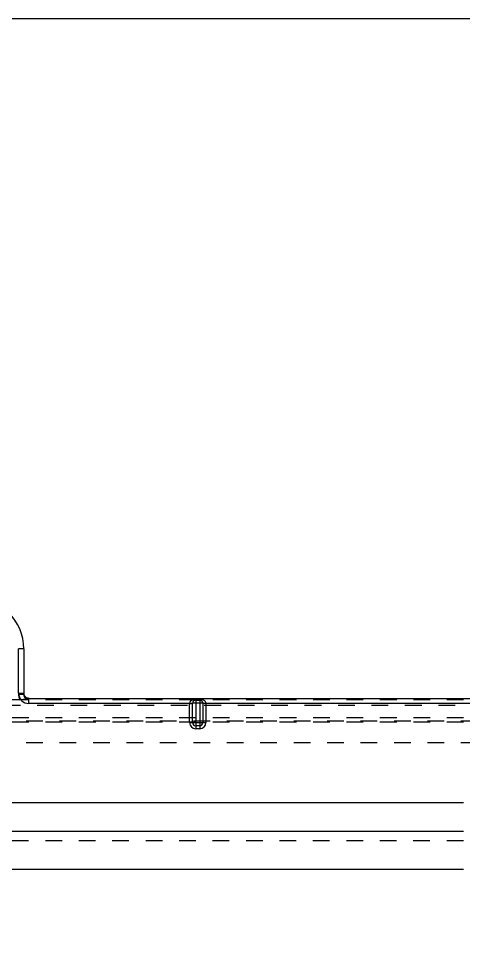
# Model space of a CAD drawing. Header units: millimetres. Extents: x 564 to 2602, y -1989 to 1042.
# Drawn here: x 1155.1 to 1198.6, y 102.4 to 193.3 of the extents above; entities that cross this region are included whole.
import ezdxf

# ---------------------------------------------------------------- set-up
doc = ezdxf.new("R2010")
doc.units = ezdxf.units.MM
doc.header["$LTSCALE"] = 16.335
doc.linetypes.add('HIDDEN', pattern=[0.2, 0.1, -0.1])
doc.layers.get('0').update_dxf_attribs({"linetype": 'CONTINUOUS'})
doc.layers.add('DEFAULT_2', color=8, linetype='HIDDEN')

msp = doc.modelspace()

# ---------------------------------------------------------------- linework, layer by layer
at = {"color": 7, "linetype": 'Continuous'}
for p, q in [((1155.114, 127.422), (1155.114, 131.748)), ((1155.614, 131.748), (1155.114, 131.748)), ((1155.614, 131.748), (1155.614, 127.422)), ((1155.114, 127.422), (1155.614, 127.422)), ((1156.114, 126.922), (1205.114, 126.922)), ((1171.814, 126.422), (1156.114, 126.422)), ((1171.814, 124.547), (1171.814, 126.422)), ((1173.114, 126.448), (1172.114, 126.448)), ((1172.114, 124.548), (1172.114, 126.448)), ((1172.814, 126.813), (1172.414, 126.813)), ((1172.414, 126.813), (1172.414, 123.948)), ((1172.414, 126.748), (1172.814, 126.748)), ((1172.814, 126.813), (1172.814, 123.948)), ((1173.114, 126.448), (1173.114, 124.548)), ((1205.114, 126.422), (1173.414, 126.422)), ((1173.414, 126.422), (1173.414, 124.547)), ((1171.814, 124.548), (1173.414, 124.548)), ((1172.814, 124.248), (1172.414, 124.248)), ((1172.814, 123.948), (1172.414, 123.948)), ((1116.664, 116.736), (1198.564, 116.736)), ((1198.564, 113.934), (1116.664, 113.934)), ((1198.564, 110.198), (1116.664, 110.198))]:
    msp.add_line(p, q, dxfattribs=at)
msp.add_lwpolyline([(634.203, 193.293), (1256.991, 193.293), (1256.991, -60.969), (634.203, -60.969)], close=True)
for centre, radius, start, end in [((1150.614, 131.748), 5, 0, 90), ((1156.114, 127.422), 1, 180.00004, 270.00021), ((1156.116, 127.422), 0.502, 180.02415, 192.92894), ((1172.087, 126.432), 0.273, 155.11119, 163.82091), ((1172.414, 126.448), 0.3, 90, 180), ((1172.814, 126.448), 0.3, 0, 90), ((1172.414, 124.548), 0.6, 180.06529, 270.00025), ((1172.414, 124.548), 0.3, 180, 270), ((1172.814, 124.548), 0.3, 270, 0), ((1172.814, 124.548), 0.6, 269.999, 359.93542)]:
    msp.add_arc(centre, radius, start, end, dxfattribs=at)
for points, knots in [([(1156.132, 126.922), (1156.02, 126.919), (1155.784, 126.991), (1155.652, 127.2), (1155.627, 127.31)], [0, 0, 0, 0, 0.499255, 1, 1, 1, 1]), ([(1156.114, 126.422), (1156.114, 126.487), (1156.115, 126.599), (1156.114, 126.783), (1156.113, 126.83), (1156.115, 126.933), (1156.113, 126.922)], [0, 0, 0, 0, 0.390341, 0.718822, 0.933358, 1, 1, 1, 1]), ([(1171.814, 126.422), (1171.852, 126.424), (1171.908, 126.427), (1171.978, 126.432), (1172.024, 126.436), (1172.059, 126.439), (1172.089, 126.442), (1172.102, 126.445), (1172.114, 126.446), (1172.114, 126.448)], [0, 0, 0, 0, 0.380935, 0.553936, 0.705147, 0.829369, 0.921728, 0.979089, 1, 1, 1, 1]), ([(1172.21, 126.791), (1172.136, 126.775), (1171.993, 126.722), (1171.871, 126.615), (1171.839, 126.546)], [0, 0, 0, 0, 0.502096, 1, 1, 1, 1]), ([(1173.27, 126.681), (1173.214, 126.723), (1173.127, 126.764), (1173.036, 126.787), (1173.012, 126.792)], [0, 0, 0, 0, 0.745118, 1, 1, 1, 1]), ([(1173.414, 126.422), (1173.375, 126.424), (1173.32, 126.427), (1173.249, 126.432), (1173.204, 126.435), (1173.168, 126.438), (1173.139, 126.441), (1173.125, 126.444), (1173.114, 126.446), (1173.114, 126.448)], [0, 0, 0, 0, 0.380501, 0.55327, 0.704223, 0.828206, 0.920446, 0.977975, 1, 1, 1, 1]), ([(1173.414, 126.422), (1173.413, 126.474), (1173.389, 126.58), (1173.311, 126.652), (1173.27, 126.681)], [0, 0, 0, 0, 0.508227, 1, 1, 1, 1])]:
    msp.add_open_spline(points, degree=3, knots=knots, dxfattribs=at)
for points in [[(1171.825, 126.508), (1171.817, 126.48), (1171.813, 126.451), (1171.814, 126.422)], [(1172.414, 126.813), (1172.346, 126.81), (1172.277, 126.805), (1172.21, 126.791)], [(1173.012, 126.792), (1172.947, 126.806), (1172.88, 126.811), (1172.814, 126.813)]]:
    msp.add_open_spline(points, degree=3, dxfattribs=at)
at = {"layer": 'DEFAULT_2', "color": 8, "linetype": 'HIDDEN'}
for p, q in [((1155.114, 127.422), (1155.114, 127.307)), ((1155.614, 127.307), (1155.114, 127.307)), ((1155.614, 127.307), (1155.614, 127.422)), ((1205.114, 126.765), (1144.351, 126.765)), ((1155.258, 126.79), (1144.417, 126.79)), ((1156.114, 126.807), (1156.114, 126.922)), ((1143.851, 126.265), (1205.114, 126.265)), ((1205.114, 125.033), (1110.114, 125.033)), ((1110.114, 124.733), (1205.114, 124.733)), ((1205.114, 124.611), (1110.114, 124.611)), ((1110.114, 122.614), (1205.114, 122.614)), ((1198.564, 113), (1116.664, 113))]:
    msp.add_line(p, q, dxfattribs=at)
msp.add_arc((1156.114, 127.422), 0.5, 192.92894, 270.01866, dxfattribs=at)
for points in [[(1155.114, 127.307), (1155.114, 127.128), (1155.165, 126.943), (1155.258, 126.79)], [(1155.869, 126.871), (1155.943, 126.83), (1156.029, 126.807), (1156.114, 126.807)]]:
    msp.add_open_spline(points, degree=3, dxfattribs=at)
for points, knots in [([(1155.614, 127.307), (1155.614, 127.22), (1155.662, 127.043), (1155.793, 126.914), (1155.869, 126.871)], [0, 0, 0, 0, 0.500898, 1, 1, 1, 1]), ([(1156.114, 126.807), (1156.053, 126.804), (1155.768, 126.795), (1155.483, 126.79), (1155.258, 126.79)], [0, 0, 0, 0, 0.212716, 1, 1, 1, 1])]:
    msp.add_open_spline(points, degree=3, knots=knots, dxfattribs=at)

doc.saveas('drawing.dxf')
